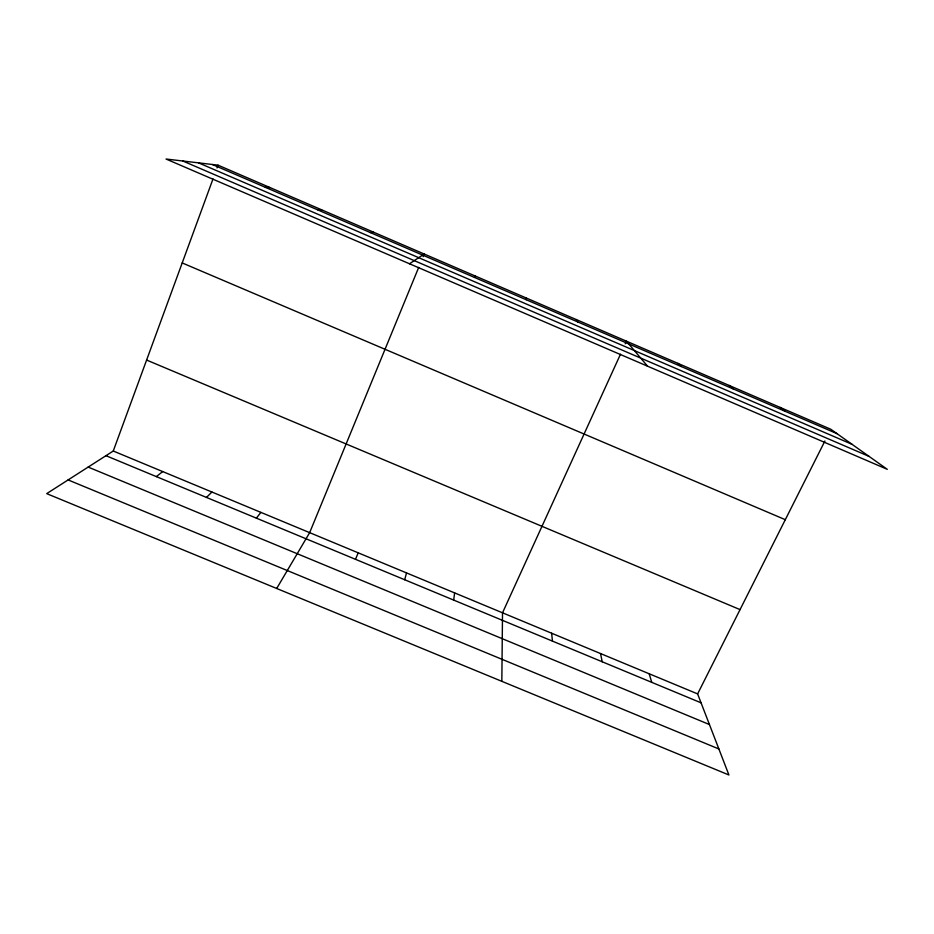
<?xml version="1.0" encoding="UTF-8"?>
<svg xmlns="http://www.w3.org/2000/svg" width="934" height="934" viewBox="0 0 934 934"><rect width="100%" height="100%" fill="white"/><g stroke="black" fill="none" stroke-linecap="round" stroke-linejoin="round"><path stroke-width="1.4" d="M501.838 681.33L502.515 612.821L620.503 354.184M453.679 600.095L454.636 592.915M404.702 579.745L406.523 572.916M113.259 451.017L697.616 693.904L728.917 774.975L46.7 493.631L113.259 451.017L213.022 178.873M217.038 167.91L218.042 165.166L830.816 429.266L887.3 469.335L166.03 159.025L218.042 165.166M474.519 277.445L475.126 275.962M418.712 267.369L309.656 532.66L276.686 588.478M423.102 256.687L424.199 254.013L409.512 263.785M355.48 559.314L358.201 552.835M625.255 343.782L626.434 341.179L647.554 366.198M697.616 693.904L824.92 440.988M256.371 518.148L260.89 512.392M206.472 497.425L211.913 492.031M156.328 476.609L162.691 471.577M370.436 232.601L373.028 231.971M318.015 210.01L321.623 209.811M265.326 187.314L269.949 187.536M68.1 479.924L718.888 748.975M105.962 455.687L701.06 702.823M88.17 467.082L709.455 724.551M146.603 360.057L740.043 609.61M182.2 262.933L785.307 519.689M212.392 164.501L836.981 433.633M198.545 162.866L852.053 444.327M182.866 161.022L869.087 456.411M780.1 407.399L785.307 411.369M729.127 385.438L733.377 388.999M677.909 363.361L681.19 366.502M576.243 319.545L577.586 321.856M649.177 673.776L651.757 682.345M600.515 653.543L602.22 661.774M525.807 297.806L526.169 299.709M551.632 633.229L552.449 641.109"/></g></svg>
